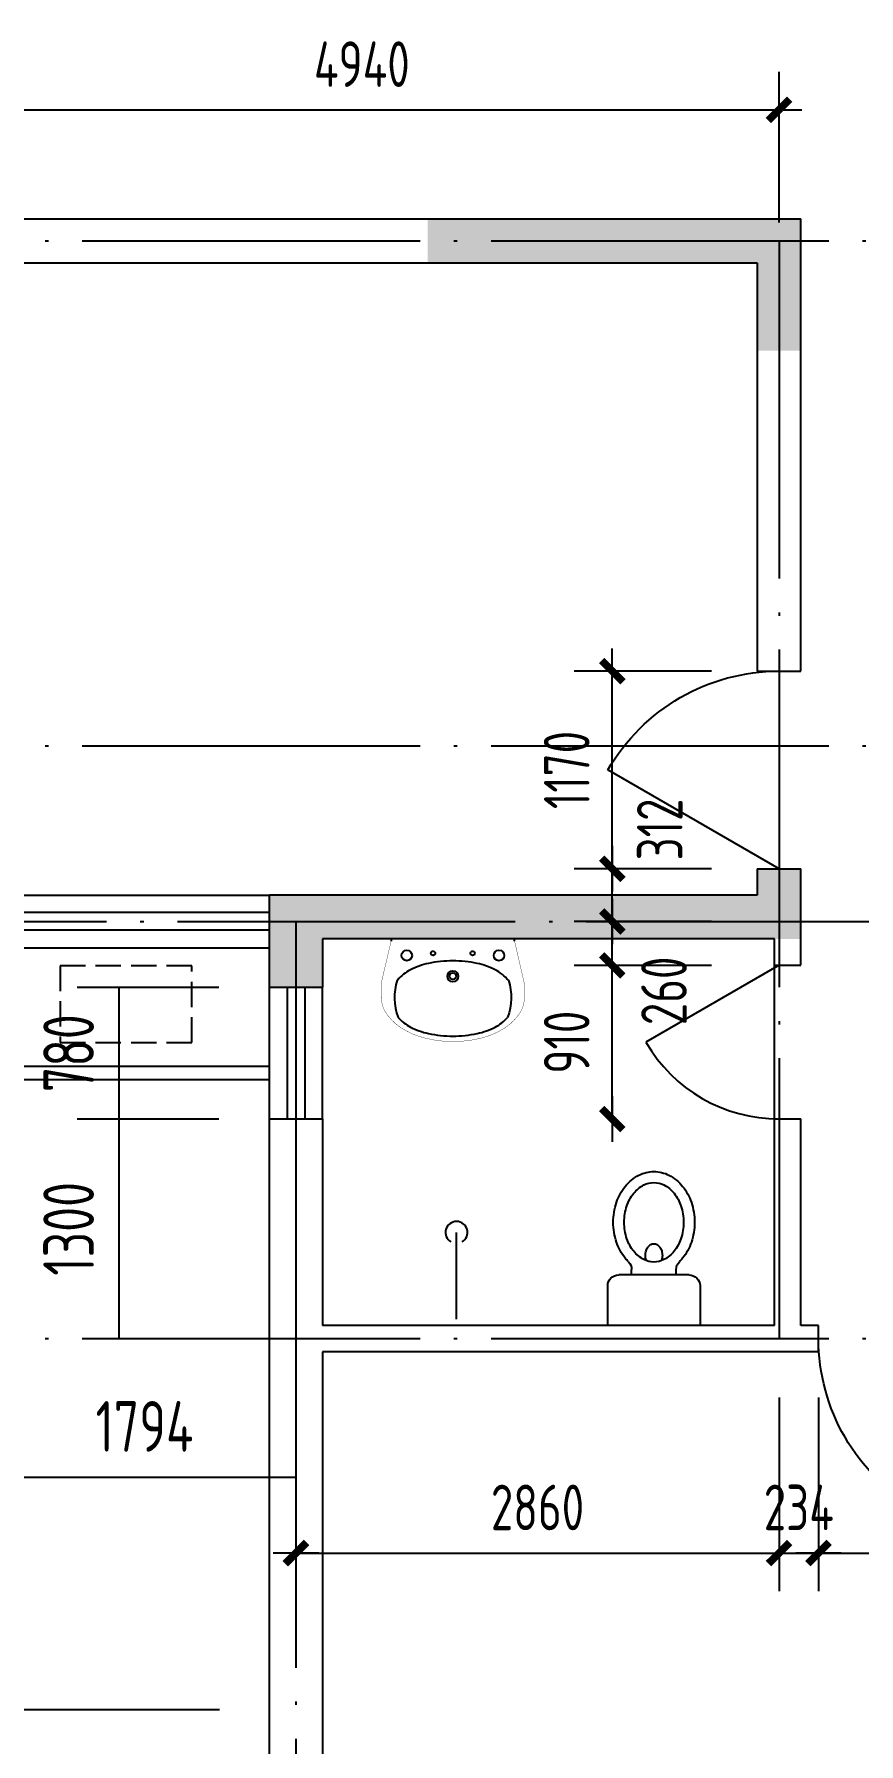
# Model space of a CAD drawing. Extents: x -726032 to 135930, y -151624 to 587044.
# Drawn here: x -688614 to -683732, y 498352 to 508476 of the extents above; entities that cross this region are included whole.
import ezdxf
from ezdxf.enums import TextEntityAlignment as Align

# ---------------------------------------------------------------- set-up
doc = ezdxf.new("R2010")
doc.units = 0
doc.header["$LTSCALE"] = 1000
doc.header["$MEASUREMENT"] = 0
doc.linetypes.add('DASH', pattern=[0.35, 0.25, -0.1])
doc.linetypes.add('DOTE', pattern=[2.42, 2, -0.2, 0.02, -0.2])
doc.layers.get('0').update_dxf_attribs({"linetype": 'CONTINUOUS'})
doc.layers.get('DEFPOINTS').update_dxf_attribs({"color": 1, "linetype": 'CONTINUOUS'})
for name, color, linetype in [('COLUMN', 170, 'CONTINUOUS'), ('DOTE', 8, 'DOTE'), ('GROUND', 45, 'CONTINUOUS'), ('LVTRY', 6, 'CONTINUOUS'), ('PUB_DIM', 245, 'CONTINUOUS'), ('ROOF', 4, 'CONTINUOUS'), ('WALL', 255, 'CONTINUOUS'), ('WINDOW', 155, 'CONTINUOUS'), ('WINDOW_TEXT', 7, 'CONTINUOUS'), ('引线', 213, 'CONTINUOUS'), ('空调', 245, 'CONTINUOUS')]:
    doc.layers.add(name, color=color, linetype=linetype)
doc.styles.add('DIM_FONT', font='isocp.shx', dxfattribs={"width": 0.8})
doc.styles.add('SIMPLEX', font='SIMPLEX.SHX')
doc.dimstyles.new('DIMA', dxfattribs={"dimtxt": 300, "dimasz": 1, "dimexe": 250, "dimexo": 300, "dimgap": 150, "dimtad": 1, "dimdec": 0, "dimzin": 0, "dimdsep": 46, "dimtxsty": 'DIM_FONT', "dimcen": 0.09, "dimse1": 1, "dimclrt": 142, "dimadec": 0, "dimazin": 0, "dimtfac": 1, "dimtdec": 0, "dimtix": 1, "dimtmove": 2, "dimatfit": 3, "dimfxl": 1, "dimtolj": 1, "dimtzin": 0, "dimarcsym": 0})
doc.dimstyles.new('DIMN', dxfattribs={"dimtxt": 300, "dimasz": 1, "dimexe": 250, "dimexo": 300, "dimgap": 150, "dimtad": 1, "dimdec": 0, "dimzin": 0, "dimdsep": 46, "dimtxsty": 'DIM_FONT', "dimcen": 0.09, "dimclrt": 142, "dimadec": 0, "dimazin": 0, "dimtfac": 1, "dimtdec": 0, "dimtix": 1, "dimtmove": 2, "dimatfit": 3, "dimfxl": 1, "dimtolj": 1, "dimtzin": 0, "dimarcsym": 0})

# ---------------------------------------------------------------- blocks, each defined once
blk = doc.blocks.new('*D1036')
at = {"layer": 'DEFPOINTS', "color": 0, "transparency": 16777216}
for p in [(-688858, 501813), (-687064, 501813), (-687064, 499932)]:
    blk.add_point(p, dxfattribs=at)
at = {"layer": 'PUB_DIM', "color": 0, "lineweight": -2, "transparency": 16777216}
for p, q in [((-688858, 501513), (-688858, 499682)), ((-687064, 501513), (-687064, 499682)), ((-688857, 499932), (-687065, 499932))]:
    blk.add_line(p, q, dxfattribs=at)
at = {"layer": 'PUB_DIM', "color": 0, "transparency": 16777216}
for points in [[(-688857, 499932), (-688857, 499932), (-688858, 499932)], [(-687065, 499932), (-687065, 499932), (-687064, 499932)]]:
    blk.add_solid(points, dxfattribs=at)
at = {"layer": 'PUB_DIM', "color": 142, "transparency": 16777216, "insert": (-687961, 500232), "char_height": 300, "attachment_point": 5, "style": 'DIM_FONT'}
blk.add_mtext('\\A1;1794', dxfattribs=at)
blk = doc.blocks.new('_DIMX')
blk.add_line((-150, 0), (150, 0))
at = {"const_width": 50}
blk.add_lwpolyline([(-70, -70), (70, 70)], dxfattribs=at)
blk = doc.blocks.new('*D2270')
at = {"layer": 'DEFPOINTS', "color": 0, "transparency": 16777216}
for p in [(-684204, 508029), (-689144, 507092), (-684204, 507092)]:
    blk.add_point(p, dxfattribs=at)
at = {"layer": 'PUB_DIM', "color": 0, "lineweight": -2, "transparency": 16777216}
for p, q in [((-684204, 507362), (-684204, 508254)), ((-689143, 508029), (-684205, 508029))]:
    blk.add_line(p, q, dxfattribs=at)
at = {"layer": 'PUB_DIM', "color": 0, "lineweight": -2, "transparency": 16777216, "xscale": 0.9, "yscale": 0.9, "zscale": 0.9, "rotation": 180}
blk.add_blockref('_DIMX', (-689144, 508029), dxfattribs=at)
at = {"layer": 'PUB_DIM', "color": 0, "lineweight": -2, "transparency": 16777216, "xscale": 0.9, "yscale": 0.9, "zscale": 0.9}
blk.add_blockref('_DIMX', (-684204, 508029), dxfattribs=at)
at = {"layer": 'PUB_DIM', "color": 142, "transparency": 16777216, "insert": (-686674, 508299), "char_height": 270, "attachment_point": 5, "style": 'DIM_FONT'}
blk.add_mtext('\\A1;4940', dxfattribs=at)
blk = doc.blocks.new('*D2308')
at = {"layer": 'DEFPOINTS', "color": 0, "transparency": 16777216}
for p in [(-684204, 500674), (-683970, 500674), (-683970, 499482)]:
    blk.add_point(p, dxfattribs=at)
at = {"layer": 'PUB_DIM', "color": 0, "lineweight": -2, "transparency": 16777216}
for p, q in [((-683970, 500404), (-683970, 499257)), ((-684205, 499482), (-684206, 499482)), ((-684204, 499482), (-683970, 499482)), ((-683969, 499482), (-683968, 499482))]:
    blk.add_line(p, q, dxfattribs=at)
at = {"layer": 'PUB_DIM', "color": 0, "lineweight": -2, "transparency": 16777216, "xscale": 0.9, "yscale": 0.9, "zscale": 0.9}
blk.add_blockref('_DIMX', (-684204, 499482), dxfattribs=at)
at = {"layer": 'PUB_DIM', "color": 0, "lineweight": -2, "transparency": 16777216, "xscale": 0.9, "yscale": 0.9, "zscale": 0.9, "rotation": 180}
blk.add_blockref('_DIMX', (-683970, 499482), dxfattribs=at)
at = {"layer": 'PUB_DIM', "color": 142, "transparency": 16777216, "insert": (-684087, 499752), "char_height": 270, "attachment_point": 5, "style": 'DIM_FONT'}
blk.add_mtext('\\A1;234', dxfattribs=at)
blk = doc.blocks.new('M_E11')
for p, q in [((-280, -10), (-280, 0)), ((280, 0), (280, -10)), ((-250.5, -188.9), (-250.5, -185.7)), ((-247.8, -182.8), (-250.2, -184.9))]:
    blk.add_line(p, q)
at = {"const_width": 1.5}
for points in [[(-280, 0), (280, 0)], [(-325.7, -199.5), (-280, -5)], [(325.7, -203.7), (280, -5)]]:
    blk.add_lwpolyline(points, dxfattribs=at)
for points in [[(253, -188.3, 0.098208), (193.2, -140.8, 0.066287), (110.4, -111.4, 0.052428), (0, -99.8, 0.052428), (-110.4, -111.4, 0.066287), (-193.2, -140.8, 0.093876), (-250.8, -185.7, 0.171377)], [(-249.5, -357.7, 0.091341), (-193.2, -401.2, 0.066287), (-110.4, -430.6, 0.052428), (0, -442.2, 0.052428), (110.4, -430.6, 0.066287), (193.2, -401.2, 0.091756), (249.7, -357.5, 0.171377)]]:
    blk.add_lwpolyline(points, format="xyb")
for points in [[(-325.7, -199.5, 0.008223), (-325.7, -203.7, 0.149285)], [(-325.7, -265.7, 0.149285), (-304.4, -336.6, 0.107079), (-230.9, -407.7, 0.075625), (-131, -450.5, 0.062436), (-0.8, -467.3, 0.062436), (129.6, -451.5, 0.075625), (229.8, -409.6, 0.107079), (303.8, -339.1, 0.149285), (325.7, -268.3, 0.005205), (325.7, -265.7, 0.086596)]]:
    blk.add_lwpolyline(points, format="xyb", dxfattribs=at)
at = {"const_width": 1.5, "flags": 128}
for points in [[(-325.7, -203.7), (-325.7, -268.3)], [(325.7, -203.7), (325.7, -268.3)]]:
    blk.add_lwpolyline(points, dxfattribs=at)
at = {"flags": 128}
for points in [[(-253, -188.3, 0.172546), (-249.7, -357.5, 0.726395)], [(253, -188.3, -0.172546), (249.7, -357.5, -0.726395)]]:
    blk.add_lwpolyline(points, format="xyb", dxfattribs=at)
for centre, radius in [((-210, -75), 24), ((-210, -75), 24), ((-210, -75), 24), ((-90, -65), 10), ((90, -65), 10), ((210, -75), 24), ((0, -170), 25), ((0, -170), 15)]:
    blk.add_circle(centre, radius)
blk.add_arc((-249.5, -185.7), 1, 131.32236, 180)
at = {"width": 0.8, "flags": 9}
for tag in ['XSIZE', 'YSIZE']:
    blk.add_attdef(tag, (0, 0), '', height=0.5, dxfattribs=at)
blk = doc.blocks.new('_LV5')
for p, q in [((210.1, 0), (-210.1, 0)), ((-210.1, 0), (-210.1, -180)), ((210.1, -180), (210.1, 0)), ((160.1, -230), (-160.1, -230)), ((-101.4, -230), (-101.4, -254.3)), ((101.4, -230), (101.4, -254.1))]:
    blk.add_line(p, q)
blk.add_lwpolyline([(-135.1, -469.4, 0.080312), (-123, -544.2, 0.089014), (-91.8, -601.5, 0.104918), (-45.6, -639.3, 0.119812), (0.1, -650.4, 0.119812), (45.8, -639.3, 0.104918), (92, -601.5, 0.089014), (123.2, -544.2, 0.080312), (135.3, -469.4, 0.080312), (123.2, -394.6, 0.089014), (92, -337.3, 0.104918), (45.8, -299.5, 0.119812), (0.1, -288.4, 0.119812), (-45.6, -299.5, 0.104918), (-91.8, -337.3, 0.089014), (-123, -394.6, 0.080312)], format="xyb", close=True)
for points in [[(-38.7, -318.5, 0.073567), (-35.6, -339.5, 0.084454), (-27.4, -356, 0.10642), (-14.1, -367.8, 0.129709), (0, -371.5, 0.129709), (14.1, -367.8, 0.10642), (27.4, -356, 0.084454), (35.6, -339.5, 0.073567), (38.7, -318.5, 0.073567), (35.6, -297.5, 0.014016), (34.7, -294.6, 0.10642)], [(-34.7, -294.7, 0.013578), (-35.6, -297.5, 0.073567), (-38.7, -318.5, 0.073567)]]:
    blk.add_lwpolyline(points, format="xyb")
for centre, radius, start, end in [((-160.1, -180), 50, 180, 270), ((160.1, -180), 50, 270, 0), ((52.2, -452.8), 234.6, 141.28635, 161.63333), ((20.4, -427.3), 193.8, 134.81437, 141.28635), ((-151.4, -254.3), 50, 314.81437, 0), ((151.4, -254.1), 50, 180, 225.25549), ((-20.2, -427.3), 193.8, 38.71365, 45.25549), ((-52, -452.8), 234.6, 18.36667, 38.71365), ((102.3, -469.4), 287.4, 161.63333, 180), ((-102.1, -469.4), 287.4, 0, 18.36667), ((102.3, -469.4), 287.4, 180, 198.36667), ((-102.1, -469.4), 287.4, 341.63333, 0), ((52.2, -486), 234.6, 198.36667, 218.71365), ((-52, -486), 234.6, 321.28635, 341.63333), ((20.4, -511.6), 193.8, 218.71365, 242.67141), ((0.1, -550.8), 149.6, 242.67141, 270), ((0.1, -550.8), 149.6, 270, 297.32859), ((-20.2, -511.6), 193.8, 297.32859, 321.28635)]:
    blk.add_arc(centre, radius, start, end)
blk = doc.blocks.new('_LV10')
blk.add_line((0, -37), (0, -432))
blk.add_arc((0, -432), 50, 121.03319, 58.96681)
blk = doc.blocks.new('_DBLK')
blk.add_line((-0.5, 0), (0, -0.866))
blk.add_arc((-0.5, 0), 1, 300, 0)
at = {"layer": 'WINDOW_TEXT', "style": 'SIMPLEX', "flags": 9}
blk.add_attdef('A', text='', height=1, dxfattribs=at).set_placement((0, 1.5), align=Align.MIDDLE)
blk = doc.blocks.new('*D2309')
at = {"layer": 'DEFPOINTS', "color": 0, "transparency": 16777216}
for p in [(-685191, 504704), (-684334, 504704), (-684334, 503534)]:
    blk.add_point(p, dxfattribs=at)
at = {"layer": 'PUB_DIM', "color": 0, "lineweight": -2, "transparency": 16777216}
for p, q in [((-684604, 504704), (-685416, 504704)), ((-685191, 503535), (-685191, 504704))]:
    blk.add_line(p, q, dxfattribs=at)
at = {"layer": 'PUB_DIM', "color": 0, "lineweight": -2, "transparency": 16777216, "xscale": 0.9, "yscale": 0.9, "zscale": 0.9}
for p, rotation in [((-685191, 504704), 90), ((-685191, 503534), 270)]:
    blk.add_blockref('_DIMX', p, dxfattribs=dict(at, rotation=rotation))
at = {"layer": 'PUB_DIM', "color": 142, "transparency": 16777216, "insert": (-685461, 504119), "char_height": 270, "attachment_point": 5, "rotation": 90, "style": 'DIM_FONT'}
blk.add_mtext('\\A1;1170', dxfattribs=at)
blk = doc.blocks.new('*D2310')
at = {"layer": 'DEFPOINTS', "color": 0, "transparency": 16777216}
for p in [(-685191, 503534), (-684334, 503534), (-684334, 503222)]:
    blk.add_point(p, dxfattribs=at)
at = {"layer": 'PUB_DIM', "color": 0, "lineweight": -2, "transparency": 16777216}
for p, q in [((-684604, 503534), (-685416, 503534)), ((-685191, 503223), (-685191, 503534))]:
    blk.add_line(p, q, dxfattribs=at)
at = {"layer": 'PUB_DIM', "color": 0, "lineweight": -2, "transparency": 16777216, "xscale": 0.9, "yscale": 0.9, "zscale": 0.9}
for p, rotation in [((-685191, 503534), 90), ((-685191, 503222), 270)]:
    blk.add_blockref('_DIMX', p, dxfattribs=dict(at, rotation=rotation))
at = {"layer": 'PUB_DIM', "color": 142, "transparency": 16777216, "insert": (-684910, 503767), "char_height": 270, "attachment_point": 5, "rotation": 90, "style": 'DIM_FONT'}
blk.add_mtext('\\A1;312', dxfattribs=at)
blk = doc.blocks.new('*D2311')
at = {"layer": 'DEFPOINTS', "color": 0, "transparency": 16777216}
for p in [(-685191, 503222), (-684334, 503222), (-684334, 502962)]:
    blk.add_point(p, dxfattribs=at)
at = {"layer": 'PUB_DIM', "color": 0, "lineweight": -2, "transparency": 16777216}
for p, q in [((-684604, 503222), (-685416, 503222)), ((-685191, 503223), (-685191, 503224)), ((-685191, 502962), (-685191, 503222)), ((-685191, 502962), (-685191, 502961))]:
    blk.add_line(p, q, dxfattribs=at)
at = {"layer": 'PUB_DIM', "color": 0, "lineweight": -2, "transparency": 16777216, "xscale": 0.9, "yscale": 0.9, "zscale": 0.9}
for p, rotation in [((-685191, 503222), 270), ((-685191, 502962), 90)]:
    blk.add_blockref('_DIMX', p, dxfattribs=dict(at, rotation=rotation))
at = {"layer": 'PUB_DIM', "color": 142, "transparency": 16777216, "insert": (-684885, 502811), "char_height": 270, "attachment_point": 5, "rotation": 90, "style": 'DIM_FONT'}
blk.add_mtext('\\A1;260', dxfattribs=at)
blk = doc.blocks.new('*D2312')
at = {"layer": 'DEFPOINTS', "color": 0, "transparency": 16777216}
for p in [(-685191, 502962), (-684334, 502962), (-684334, 502052)]:
    blk.add_point(p, dxfattribs=at)
at = {"layer": 'PUB_DIM', "color": 0, "lineweight": -2, "transparency": 16777216}
for p, q in [((-684604, 502962), (-685416, 502962)), ((-685191, 502053), (-685191, 502962))]:
    blk.add_line(p, q, dxfattribs=at)
at = {"layer": 'PUB_DIM', "color": 0, "lineweight": -2, "transparency": 16777216, "xscale": 0.9, "yscale": 0.9, "zscale": 0.9}
for p, rotation in [((-685191, 502962), 90), ((-685191, 502052), 270)]:
    blk.add_blockref('_DIMX', p, dxfattribs=dict(at, rotation=rotation))
at = {"layer": 'PUB_DIM', "color": 142, "transparency": 16777216, "insert": (-685461, 502507), "char_height": 270, "attachment_point": 5, "rotation": 90, "style": 'DIM_FONT'}
blk.add_mtext('\\A1;910', dxfattribs=at)
blk = doc.blocks.new('_WBLK')
for p, q in [((-0.5, 0.5), (0.5, 0.5)), ((0.5, 0.1667), (-0.5, 0.1667)), ((0.5, -0.1667), (-0.5, -0.1667)), ((-0.5, -0.5), (0.5, -0.5))]:
    blk.add_line(p, q)
at = {"layer": 'WINDOW_TEXT', "style": 'SIMPLEX', "flags": 9}
blk.add_attdef('A', text='', height=1, dxfattribs=at).set_placement((0, 1.5), align=Align.MIDDLE)
blk = doc.blocks.new('*D2313')
at = {"layer": 'DEFPOINTS', "color": 0, "transparency": 16777216}
for p in [(-688110, 502052), (-687220, 502052), (-687220, 500752)]:
    blk.add_point(p, dxfattribs=at)
at = {"layer": 'PUB_DIM', "color": 0, "lineweight": -2, "transparency": 16777216}
for p, q in [((-687520, 502052), (-688360, 502052)), ((-688110, 500753), (-688110, 502051))]:
    blk.add_line(p, q, dxfattribs=at)
at = {"layer": 'PUB_DIM', "color": 0, "transparency": 16777216}
for points in [[(-688110, 502051), (-688110, 502051), (-688110, 502052)], [(-688110, 500753), (-688110, 500753), (-688110, 500752)]]:
    blk.add_solid(points, dxfattribs=at)
at = {"layer": 'PUB_DIM', "color": 142, "transparency": 16777216, "insert": (-688410, 501402), "char_height": 300, "attachment_point": 5, "rotation": 90, "style": 'DIM_FONT'}
blk.add_mtext('\\A1;1300', dxfattribs=at)
blk = doc.blocks.new('*D1063')
at = {"layer": 'DEFPOINTS', "color": 0, "transparency": 16777216}
for p in [(-688110, 502832), (-687220, 502832), (-687220, 502052)]:
    blk.add_point(p, dxfattribs=at)
at = {"layer": 'PUB_DIM', "color": 0, "lineweight": -2, "transparency": 16777216}
for p, q in [((-687520, 502832), (-688360, 502832)), ((-688110, 502053), (-688110, 502831)), ((-687520, 502052), (-688360, 502052))]:
    blk.add_line(p, q, dxfattribs=at)
at = {"layer": 'PUB_DIM', "color": 0, "transparency": 16777216}
for points in [[(-688110, 502831), (-688110, 502831), (-688110, 502832)], [(-688110, 502053), (-688110, 502053), (-688110, 502052)]]:
    blk.add_solid(points, dxfattribs=at)
at = {"layer": 'PUB_DIM', "color": 142, "transparency": 16777216, "insert": (-688410, 502442), "char_height": 300, "attachment_point": 5, "rotation": 90, "style": 'DIM_FONT'}
blk.add_mtext('\\A1;780', dxfattribs=at)
blk = doc.blocks.new('*D2314')
at = {"layer": 'DEFPOINTS', "color": 0, "transparency": 16777216}
for p in [(-687064, 500674), (-684204, 500674), (-684204, 499482)]:
    blk.add_point(p, dxfattribs=at)
at = {"layer": 'PUB_DIM', "color": 0, "lineweight": -2, "transparency": 16777216}
for p, q in [((-684204, 500404), (-684204, 499257)), ((-687063, 499482), (-684205, 499482))]:
    blk.add_line(p, q, dxfattribs=at)
at = {"layer": 'PUB_DIM', "color": 0, "lineweight": -2, "transparency": 16777216, "xscale": 0.9, "yscale": 0.9, "zscale": 0.9, "rotation": 180}
blk.add_blockref('_DIMX', (-687064, 499482), dxfattribs=at)
at = {"layer": 'PUB_DIM', "color": 0, "lineweight": -2, "transparency": 16777216, "xscale": 0.9, "yscale": 0.9, "zscale": 0.9}
blk.add_blockref('_DIMX', (-684204, 499482), dxfattribs=at)
at = {"layer": 'PUB_DIM', "color": 142, "transparency": 16777216, "insert": (-685634, 499752), "char_height": 270, "attachment_point": 5, "style": 'DIM_FONT'}
blk.add_mtext('\\A1;2860', dxfattribs=at)
blk = doc.blocks.new('*D2315')
at = {"layer": 'DEFPOINTS', "color": 0, "transparency": 16777216}
for p in [(-683970, 500674), (-682800, 500674), (-682800, 499482)]:
    blk.add_point(p, dxfattribs=at)
at = {"layer": 'PUB_DIM', "color": 0, "lineweight": -2, "transparency": 16777216}
for p, q in [((-682800, 500404), (-682800, 499257)), ((-683969, 499482), (-682801, 499482))]:
    blk.add_line(p, q, dxfattribs=at)
at = {"layer": 'PUB_DIM', "color": 0, "lineweight": -2, "transparency": 16777216, "xscale": 0.9, "yscale": 0.9, "zscale": 0.9, "rotation": 180}
blk.add_blockref('_DIMX', (-683970, 499482), dxfattribs=at)
at = {"layer": 'PUB_DIM', "color": 0, "lineweight": -2, "transparency": 16777216, "xscale": 0.9, "yscale": 0.9, "zscale": 0.9}
blk.add_blockref('_DIMX', (-682800, 499482), dxfattribs=at)
at = {"layer": 'PUB_DIM', "color": 142, "transparency": 16777216, "insert": (-683385, 499752), "char_height": 270, "attachment_point": 5, "style": 'DIM_FONT'}
blk.add_mtext('\\A1;1170', dxfattribs=at)

msp = doc.modelspace()

# ---------------------------------------------------------------- linework, layer by layer
at = {"layer": 'COLUMN'}
for points in [[(-686283.9, 507382.4), (-686283.9, 507122.4), (-684073.9, 507382.4), (-684333.9, 507122.4)], [(-684333.9, 507122.4), (-684333.9, 506602.4), (-684073.9, 507382.4), (-684073.9, 506602.4)], [(-684333.9, 503534.4), (-684333.9, 503378.4), (-684073.9, 503534.4), (-684073.9, 503118.4)], [(-687219.9, 503378.4), (-687219.9, 502832.4), (-686907.9, 503118.4), (-686907.9, 502832.4)], [(-687219.9, 503378.4), (-686907.9, 503118.4), (-684333.9, 503378.4), (-684073.9, 503118.4)]]:
    msp.add_solid(points, dxfattribs=at)
at = {"layer": 'DOTE'}
for p, q in [((-712529.2, 507252.4), (-642897.4, 507252.4)), ((-684203.9, 507252.4), (-684203.9, 500752.4)), ((-712529.2, 504262.4), (-642897.4, 504262.4)), ((-711965.6, 503222.4), (-642897.4, 503222.4)), ((-687063.9, 503222.4), (-687063.9, 491880.4)), ((-712529.2, 500752.4), (-642897.4, 500752.4))]:
    msp.add_line(p, q, dxfattribs=at)
at = {"layer": 'GROUND'}
msp.add_line((-684229.9, 502052.4), (-684229.9, 502962.4), dxfattribs=at)
at = {"layer": 'ROOF'}
for p, q in [((-688779.9, 502364.4), (-687219.9, 502364.4)), ((-688857.9, 502286.4), (-687219.9, 502286.4))]:
    msp.add_line(p, q, dxfattribs=at)
at = {"layer": 'WALL'}
for p, q in [((-689013.9, 507382.4), (-684073.9, 507382.4)), ((-684073.9, 504704.4), (-684073.9, 507382.4)), ((-689013.9, 507122.4), (-684333.9, 507122.4)), ((-684333.9, 507122.4), (-684333.9, 504704.4)), ((-684333.9, 504704.4), (-684073.9, 504704.4)), ((-684333.9, 503534.4), (-684073.9, 503534.4)), ((-684333.9, 503534.4), (-684333.9, 503378.4)), ((-684073.9, 502962.4), (-684073.9, 503534.4)), ((-687219.9, 502832.4), (-687219.9, 503378.4)), ((-684333.9, 503378.4), (-687219.9, 503378.4)), ((-686907.9, 503118.4), (-686907.9, 502832.4)), ((-684229.9, 503118.4), (-686907.9, 503118.4)), ((-684229.9, 502962.4), (-684229.9, 503118.4)), ((-684229.9, 502962.4), (-684073.9, 502962.4)), ((-687219.9, 502832.4), (-686907.9, 502832.4)), ((-687219.9, 495266.4), (-687219.9, 502052.4)), ((-687219.9, 502052.4), (-686907.9, 502052.4)), ((-686907.9, 502052.4), (-686907.9, 500830.4)), ((-684229.9, 500830.4), (-684229.9, 502052.4)), ((-684229.9, 502052.4), (-684073.9, 502052.4)), ((-684073.9, 500830.4), (-684073.9, 502052.4)), ((-684229.9, 500830.4), (-686907.9, 500830.4)), ((-683969.9, 500830.4), (-684073.9, 500830.4)), ((-683969.9, 500674.4), (-683969.9, 500830.4)), ((-686907.9, 500674.4), (-686907.9, 495578.4)), ((-683969.9, 500674.4), (-686907.9, 500674.4))]:
    msp.add_line(p, q, dxfattribs=at)
at = {"layer": '引线'}
msp.add_lwpolyline([(-691379.9, 501834.6), (-690797.9, 498554.5), (-687516.5, 498554.5)], dxfattribs=at)
at = {"layer": '空调', "linetype": 'DASH', "ltscale": 0.6}
msp.add_lwpolyline([(-688460.7, 502505), (-687680.7, 502505), (-687680.7, 502960), (-688460.7, 502960)], close=True, dxfattribs=at)

# ---------------------------------------------------------------- block references
at = {"layer": 'LVTRY', "xscale": 1.299999999999272, "yscale": 1.299999999999272, "zscale": 1.299999999999272}
msp.add_blockref('M_E11', (-686135.2, 503118.4), dxfattribs=at)
at = {"layer": 'LVTRY', "rotation": 180}
for name, p, xscale, yscale, zscale in [('_LV5', (-684944.9, 500830.4), -1.299999999999272, 1.30000000000291, 1.3), ('_LV10', (-686113.4, 500818.8), 1.299999999999272, 1.299999999999272, 1.299999999999272)]:
    msp.add_blockref(name, p, dxfattribs=dict(at, xscale=xscale, yscale=yscale, zscale=zscale))
at = {"layer": 'WINDOW'}
for name, p, xscale, yscale, zscale, rotation in [('_DBLK', (-684203.9, 504119.4), -1170, 1170, 1170, 270), ('_DBLK', (-684203.9, 502507.4), 910, 910, 910, 270), ('_WBLK', (-687063.9, 502442.4), -780, 312, 780, 270), ('_DBLK', (-683384.9, 500752.4), 1170, -1170, 1170, 180)]:
    msp.add_blockref(name, p, dxfattribs=dict(at, xscale=xscale, yscale=yscale, zscale=zscale, rotation=rotation))
at = {"layer": 'WINDOW', "xscale": 1560, "yscale": 312, "zscale": 1560}
msp.add_blockref('_WBLK', (-687999.9, 503222.4), dxfattribs=at)

# ---------------------------------------------------------------- dimensions: what is measured, and where the dimension line sits
at = {"layer": 'PUB_DIM'}
dim = msp.add_linear_dim(base=(-684203.9, 508029.2), p1=(-689143.9, 507092.2), p2=(-684203.9, 507092.2), dimstyle='DIMA', override={"dimscale": 0.9, "dimblk1": '_DIMX', "dimblk2": '_DIMX', "dimsah": 1}, dxfattribs=at)
dim.commit()
dim.dimension.update_dxf_attribs({"geometry": '*D2270', "text_midpoint": (-686673.9, 508299.2)})
for p1, p2, distance, picture, middle in [((-684333.9, 503534.4), (-684333.9, 504704.4), 857.1, '*D2309', (-685461, 504119.4)), ((-684333.9, 502052.4), (-684333.9, 502962.4), 857.1, '*D2312', (-685461, 502507.4)), ((-687063.9, 500674.4), (-684203.9, 500674.4), -1192.9, '*D2314', (-685633.9, 499751.6)), ((-684203.9, 500674.4), (-683969.9, 500674.4), -1192.9, '*D2308', (-684086.9, 499751.6)), ((-683969.9, 500674.4), (-682799.9, 500674.4), -1192.9, '*D2315', (-683384.9, 499751.5))]:
    dim = msp.add_aligned_dim(p1=p1, p2=p2, distance=distance, dimstyle='DIMA', override={"dimscale": 0.9, "dimblk1": '_DIMX', "dimblk2": '_DIMX', "dimsah": 1}, dxfattribs=at)
    dim.commit()
    dim.dimension.update_dxf_attribs({"geometry": picture, "text_midpoint": middle})
for base, p1, p2, picture, middle in [((-685191, 503534.4), (-684333.9, 503222.4), (-684333.9, 503534.4), '*D2310', (-684910.4, 503767.3)), ((-685191, 503222.4), (-684333.9, 502962.4), (-684333.9, 503222.4), '*D2311', (-684884.9, 502811.1))]:
    dim = msp.add_linear_dim(base=base, p1=p1, p2=p2, angle=90, dimstyle='DIMA', override={"dimscale": 0.9, "dimblk1": '_DIMX', "dimblk2": '_DIMX', "dimsah": 1}, dxfattribs=at)
    dim.commit()
    dim.dimension.update_dxf_attribs({"geometry": picture, "text_midpoint": middle, "dimtype": 161})
for p1, p2, dimstyle, picture, middle in [((-687219.9, 502052.3), (-687219.9, 502832.3), 'DIMN', '*D1063', (-688409.9, 502442.3)), ((-687219.9, 500752.3), (-687219.9, 502052.3), 'DIMA', '*D2313', (-688409.9, 501402.3))]:
    dim = msp.add_aligned_dim(p1=p1, p2=p2, distance=890, dimstyle=dimstyle, dxfattribs=at)
    dim.commit()
    dim.dimension.update_dxf_attribs({"geometry": picture, "text_midpoint": middle})
dim = msp.add_linear_dim(base=(-687063.9, 499932), p1=(-688857.9, 501813.5), p2=(-687063.9, 501813.5), dimstyle='DIMN', dxfattribs=at)
dim.commit()
dim.dimension.update_dxf_attribs({"geometry": '*D1036', "text_midpoint": (-687960.9, 500232)})

doc.saveas('drawing.dxf')
